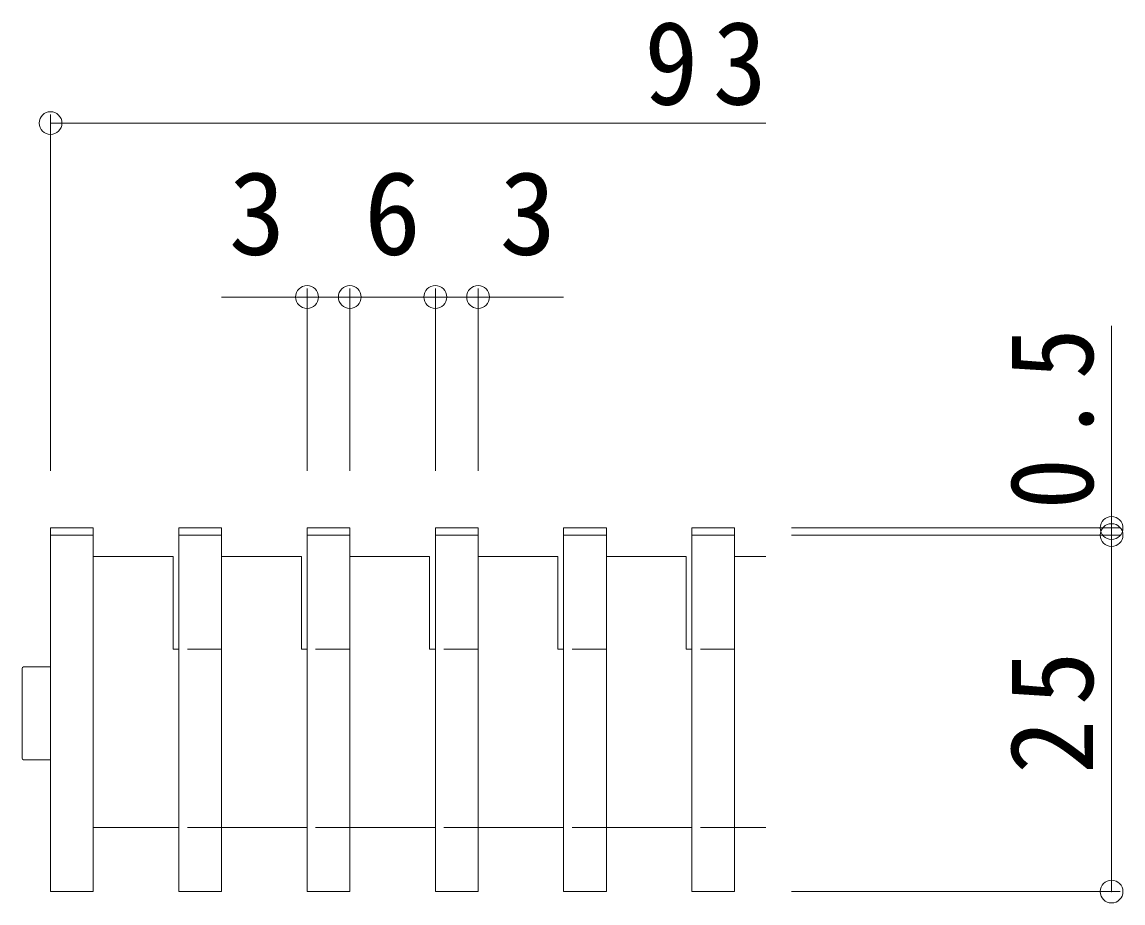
# Model space of a CAD drawing. Units: millimetres on the paper, enlarged 5 times, with parts at other scales. Extents: x -1763 to 1942, y -1329 to 1372.
# Drawn here: x 1406.3 to 1599.4, y 44.6 to 199 of the extents above; entities that cross this region are included whole.
import ezdxf
from ezdxf.enums import TextEntityAlignment as Align

# ---------------------------------------------------------------- set-up
doc = ezdxf.new("R2010")
doc.units = ezdxf.units.MM
doc.header["$LTSCALE"] = 5
doc.header["$PDMODE"] = 32
doc.header["$PDSIZE"] = 4
doc.linetypes.add('DASHED1', pattern=[1.8, 1.2, -0.6])
doc.layers.add('D-2_0218_', color=3, linetype='Continuous', lineweight=9)
doc.layers.add('D-4_0216_', color=7, linetype='Continuous', lineweight=9)
doc.styles.add('ＭＳ ゴシック', font='')
doc.styles.get('ＭＳ ゴシック').set_extended_font_data('MS Gothic')

msp = doc.modelspace()

# ---------------------------------------------------------------- linework, layer by layer
at = {"layer": 'D-2_0218_'}
for p, q in [((1411.265, 46.58), (1411.265, 110.33)), ((1418.765, 110.33), (1411.265, 110.33)), ((1418.765, 46.58), (1418.765, 110.33)), ((1433.765, 46.58), (1433.765, 110.33)), ((1441.265, 110.33), (1433.765, 110.33)), ((1441.265, 110.33), (1441.265, 46.58)), ((1456.265, 46.58), (1456.265, 110.33)), ((1463.765, 110.33), (1456.265, 110.33)), ((1463.765, 110.33), (1463.765, 46.58)), ((1478.765, 46.58), (1478.765, 110.33)), ((1486.265, 110.33), (1478.765, 110.33)), ((1486.265, 110.33), (1486.265, 46.58)), ((1501.265, 46.58), (1501.265, 110.33)), ((1508.765, 110.33), (1501.265, 110.33)), ((1508.765, 110.33), (1508.765, 46.58)), ((1523.765, 46.58), (1523.765, 110.33)), ((1531.265, 110.33), (1523.765, 110.33)), ((1531.265, 110.33), (1531.265, 46.58)), ((1418.765, 109.08), (1411.265, 109.08)), ((1441.265, 109.08), (1433.765, 109.08)), ((1463.765, 109.08), (1456.265, 109.08)), ((1486.265, 109.08), (1478.765, 109.08)), ((1508.765, 109.08), (1501.265, 109.08)), ((1531.265, 109.08), (1523.765, 109.08)), ((1432.765, 105.33), (1418.765, 105.33)), ((1432.765, 105.33), (1432.765, 89.08)), ((1455.265, 105.33), (1441.265, 105.33)), ((1455.265, 105.33), (1455.265, 89.08)), ((1477.765, 105.33), (1463.765, 105.33)), ((1477.765, 105.33), (1477.765, 89.08)), ((1500.265, 105.33), (1486.265, 105.33)), ((1500.265, 105.33), (1500.265, 89.08)), ((1522.765, 105.33), (1508.765, 105.33)), ((1522.765, 105.33), (1522.765, 89.08)), ((1536.765, 105.33), (1531.265, 105.33)), ((1433.765, 89.08), (1432.765, 89.08)), ((1456.265, 89.08), (1455.265, 89.08)), ((1478.765, 89.08), (1477.765, 89.08)), ((1501.265, 89.08), (1500.265, 89.08)), ((1523.765, 89.08), (1522.765, 89.08)), ((1406.265, 69.955), (1406.265, 85.705)), ((1406.515, 85.955), (1411.265, 85.955)), ((1406.515, 69.705), (1411.265, 69.705)), ((1433.765, 57.83), (1418.765, 57.83)), ((1456.265, 57.83), (1441.265, 57.83)), ((1478.765, 57.83), (1463.765, 57.83)), ((1501.265, 57.83), (1486.265, 57.83)), ((1523.765, 57.83), (1508.765, 57.83)), ((1536.765, 57.83), (1531.265, 57.83)), ((1418.765, 46.58), (1411.265, 46.58)), ((1441.265, 46.58), (1433.765, 46.58)), ((1463.765, 46.58), (1456.265, 46.58)), ((1486.265, 46.58), (1478.765, 46.58)), ((1508.765, 46.58), (1501.265, 46.58)), ((1531.265, 46.58), (1523.765, 46.58))]:
    msp.add_line(p, q, dxfattribs=at)
at = {"layer": 'D-2_0218_', "linetype": 'DASHED1'}
for p, q in [((1441.265, 89.08), (1433.765, 89.08)), ((1463.765, 89.08), (1456.265, 89.08)), ((1486.265, 89.08), (1478.765, 89.08)), ((1508.765, 89.08), (1501.265, 89.08)), ((1531.265, 89.08), (1523.765, 89.08)), ((1441.265, 57.83), (1433.765, 57.83)), ((1463.765, 57.83), (1456.265, 57.83)), ((1486.265, 57.83), (1478.765, 57.83)), ((1508.765, 57.83), (1501.265, 57.83)), ((1531.265, 57.83), (1523.765, 57.83))]:
    msp.add_line(p, q, dxfattribs=at)
at = {"layer": 'D-2_0218_'}
for centre, start, end in [((1406.515, 85.705), 90, 180), ((1406.515, 69.955), 180, 270)]:
    msp.add_arc(centre, 0.25, start, end, dxfattribs=at)
at = {"layer": 'D-4_0216_'}
for p, q in [((1411.265, 182.819), (1411.265, 120.33)), ((1411.265, 181.319), (1536.765, 181.319)), ((1456.265, 150.824), (1441.265, 150.824)), ((1456.265, 152.324), (1456.265, 120.33)), ((1456.265, 150.824), (1463.765, 150.824)), ((1463.765, 152.324), (1463.765, 120.33)), ((1463.765, 150.824), (1478.765, 150.824)), ((1478.765, 152.324), (1478.765, 120.33)), ((1478.765, 150.824), (1486.265, 150.824)), ((1486.265, 152.324), (1486.265, 120.33)), ((1486.265, 150.824), (1501.265, 150.824)), ((1597.385, 110.33), (1597.385, 145.785)), ((1598.885, 110.33), (1541.265, 110.33)), ((1597.385, 109.08), (1597.385, 110.33)), ((1598.885, 109.08), (1541.265, 109.08)), ((1597.385, 46.58), (1597.385, 109.08)), ((1598.885, 46.58), (1541.265, 46.58))]:
    msp.add_line(p, q, dxfattribs=at)
for p in [(1411.265, 181.319), (1456.265, 150.824), (1463.765, 150.824), (1478.765, 150.824), (1486.265, 150.824), (1597.385, 110.33), (1597.385, 109.08), (1597.385, 46.58)]:
    msp.add_point(p, dxfattribs=at)

# ---------------------------------------------------------------- texts
at = {"layer": 'D-4_0216_', "color": 2, "style": 'ＭＳ ゴシック'}
for s, p in [('3', (1442.515, 153.824)), ('6', (1466.265, 153.824)), ('3', (1490.015, 153.824))]:
    msp.add_text(s, height=14.66, dxfattribs=at).set_placement(p, align=Align.BOTTOM_LEFT)
at = {"layer": 'D-4_0216_', "color": 2, "insert": (1515.406, 184.319), "char_height": 14.66, "attachment_point": 7, "style": 'ＭＳ ゴシック'}
msp.add_mtext('\\T1.27;\\W0.95;93', dxfattribs=at)
at = {"layer": 'D-4_0216_', "color": 2, "char_height": 14.66, "attachment_point": 7, "rotation": 90, "style": 'ＭＳ ゴシック'}
for s, insert in [('\\T1.27;\\W0.9;0.5', (1594.385, 113.591)), ('\\T1.27;\\W0.95;25', (1594.385, 67.205))]:
    msp.add_mtext(s, dxfattribs=dict(at, insert=insert))

doc.saveas('drawing.dxf')
